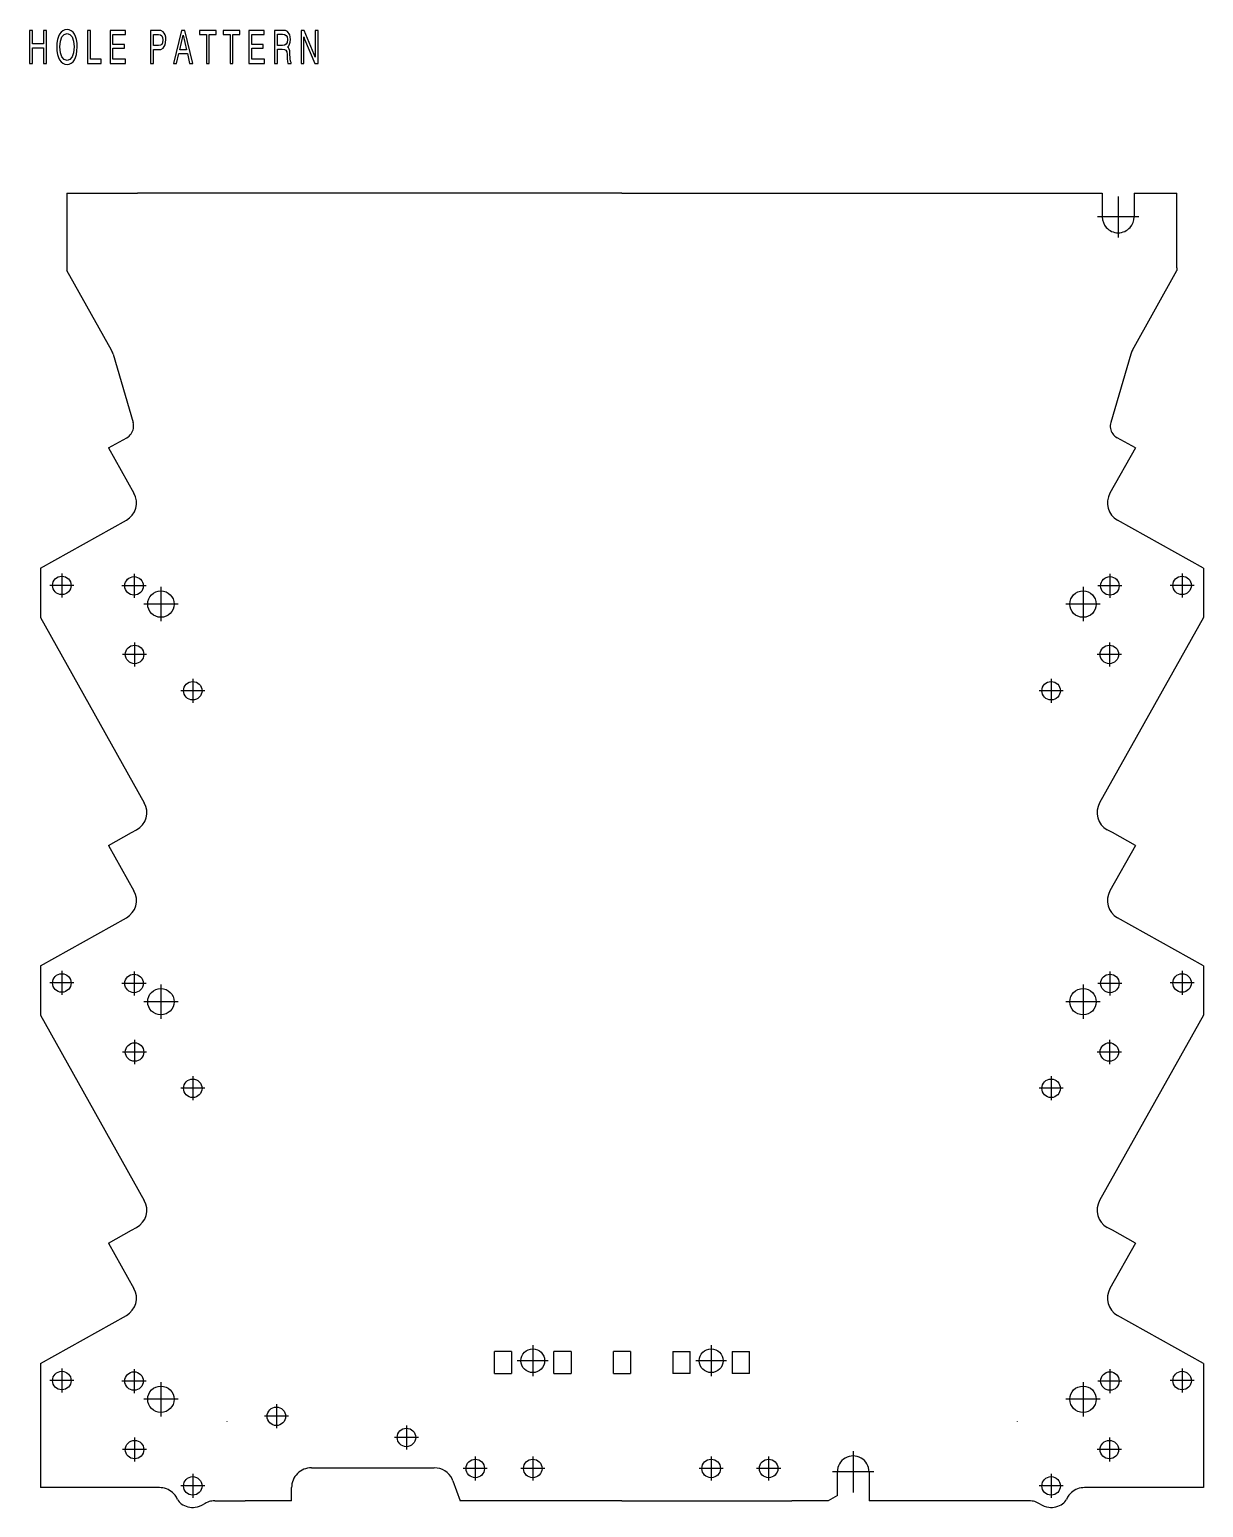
# Model space of a CAD drawing. Extents: x 57 to 146, y 128 to 240.
import ezdxf

# ---------------------------------------------------------------- set-up
doc = ezdxf.new("R2010")
doc.units = 0
doc.linetypes.add('DASHDOT', pattern=[18.5, 12, -3, 0.5, -3])
doc.layers.get('0').update_dxf_attribs({"linetype": 'CONTINUOUS'})

msp = doc.modelspace()

# ---------------------------------------------------------------- linework, layer by layer
at = {"color": 7}
for p, q in [((60.107834, 227.708206), (63.657833, 227.708206)), ((60.107834, 227.708206), (60.107834, 222.058197)), ((63.657833, 227.708206), (65.457832, 227.708206)), ((102.107834, 227.708206), (65.457832, 227.708206)), ((102.107834, 227.708206), (138.457825, 227.708206)), ((138.457825, 227.708206), (138.457825, 225.908203)), ((140.857834, 227.708206), (144.107834, 227.708206)), ((140.857834, 227.708206), (140.857834, 225.908203)), ((144.107834, 222.058197), (144.107834, 227.708206)), ((60.107834, 222.058197), (60.107834, 221.841354)), ((63.477253, 215.824829), (60.107834, 221.841354)), ((140.738419, 215.824829), (144.107834, 221.841354)), ((144.107834, 222.058197), (144.107834, 221.841354)), ((63.608585, 215.511627), (65.114143, 210.346283)), ((140.607086, 215.511627), (139.101532, 210.346283)), ((63.260349, 208.4198), (64.642715, 209.19397)), ((63.260349, 208.4198), (65.17984, 204.99231)), ((140.955322, 208.4198), (139.035828, 204.99231)), ((140.955322, 208.4198), (139.572952, 209.19397)), ((58.107834, 199.312592), (64.604019, 202.950638)), ((146.107834, 199.312592), (139.611649, 202.950638)), ((58.107834, 199.312592), (58.107834, 195.574371)), ((146.107834, 199.312592), (146.107834, 195.574371)), ((58.107834, 195.574371), (58.455162, 194.954163)), ((58.455162, 194.954163), (65.961029, 181.551468)), ((145.760498, 194.954163), (138.254639, 181.551468)), ((146.107834, 195.574371), (145.760498, 194.954163)), ((63.260349, 178.319809), (65.000587, 179.294388)), ((65.000587, 179.294388), (65.385223, 179.509796)), ((139.215088, 179.294388), (138.830444, 179.509796)), ((140.955322, 178.319809), (139.215088, 179.294388)), ((63.260349, 178.319809), (65.17984, 174.892319)), ((140.955322, 178.319809), (139.035828, 174.892319)), ((58.107834, 169.212601), (64.604019, 172.850647)), ((146.107834, 169.212601), (139.611649, 172.850647)), ((58.107834, 169.212601), (58.107834, 165.474365)), ((146.107834, 169.212601), (146.107834, 165.474365)), ((58.107834, 165.474365), (58.455162, 164.854156)), ((58.455162, 164.854156), (65.961029, 151.451462)), ((145.760498, 164.854156), (138.254639, 151.451462)), ((146.107834, 165.474365), (145.760498, 164.854156)), ((63.260349, 148.219803), (65.000587, 149.194382)), ((65.000587, 149.194382), (65.385223, 149.40979)), ((139.215088, 149.194382), (138.830444, 149.40979)), ((140.955322, 148.219803), (139.215088, 149.194382)), ((63.260349, 148.219803), (65.17984, 144.792313)), ((140.955322, 148.219803), (139.035828, 144.792313)), ((58.107834, 139.112595), (64.604019, 142.750641)), ((146.107834, 139.112595), (139.611649, 142.750641)), ((93.757835, 140.008209), (92.457832, 140.008209)), ((92.457832, 138.3582), (92.457832, 140.008209)), ((93.757835, 140.008209), (93.757835, 138.3582)), ((98.257835, 140.008209), (96.957832, 140.008209)), ((96.957832, 138.3582), (96.957832, 140.008209)), ((98.257835, 140.008209), (98.257835, 138.3582)), ((102.757835, 140.008209), (101.457832, 140.008209)), ((101.457832, 138.3582), (101.457832, 140.008209)), ((102.757835, 140.008209), (102.757835, 138.3582)), ((105.957832, 140.008209), (107.257835, 140.008209)), ((105.957832, 140.008209), (105.957832, 138.3582)), ((107.257835, 138.3582), (107.257835, 140.008209)), ((110.457832, 140.008209), (111.757835, 140.008209)), ((110.457832, 140.008209), (110.457832, 138.3582)), ((111.757835, 138.3582), (111.757835, 140.008209)), ((58.107834, 139.112595), (58.107834, 134.559647)), ((146.107834, 139.112595), (146.107834, 134.559647)), ((92.457832, 138.3582), (93.757835, 138.3582)), ((96.957832, 138.3582), (98.257835, 138.3582)), ((101.457832, 138.3582), (102.757835, 138.3582)), ((107.257835, 138.3582), (105.957832, 138.3582)), ((111.757835, 138.3582), (110.457832, 138.3582)), ((58.107834, 134.559647), (58.107834, 129.708206)), ((72.207832, 134.708206), (72.207832, 134.700165)), ((132.007828, 134.708206), (132.007828, 134.700165)), ((146.107834, 134.559647), (146.107834, 129.708206)), ((78.607834, 131.208206), (87.607834, 131.208206)), ((87.607834, 131.208206), (87.907837, 131.208206)), ((118.407837, 129.1082), (118.407837, 130.908203)), ((120.807831, 130.908203), (120.807831, 128.708206)), ((89.317375, 130.221237), (89.868073, 128.708206)), ((67.107834, 129.708206), (58.107834, 129.708206)), ((71.290146, 128.708206), (73.607834, 128.708206)), ((77.107834, 128.708206), (73.607834, 128.708206)), ((77.107834, 128.708206), (77.107834, 129.708206)), ((102.107834, 128.708206), (89.868073, 128.708206)), ((102.107834, 128.708206), (114.957832, 128.708206)), ((117.715012, 128.708206), (114.957832, 128.708206)), ((118.407837, 129.1082), (117.715012, 128.708206)), ((132.925522, 128.708206), (120.807831, 128.708206)), ((146.107834, 129.708206), (137.107834, 129.708206))]:
    msp.add_line(p, q, dxfattribs=at)
at = {"color": 7, "linetype": 'DASHDOT'}
for p, q in [((139.657837, 227.468201), (139.657837, 224.348206)), ((141.217834, 225.908203), (138.097839, 225.908203)), ((59.721584, 198.923889), (59.721584, 197.103897)), ((65.185219, 198.889099), (65.185219, 197.069107)), ((139.030457, 198.889099), (139.030457, 197.069107)), ((144.49408, 198.923889), (144.49408, 197.103897)), ((60.631584, 198.013885), (58.811584, 198.013885)), ((66.095215, 197.979111), (64.275223, 197.979111)), ((67.219933, 197.897095), (67.219933, 195.297089)), ((136.995728, 197.897095), (136.995728, 195.297089)), ((139.940445, 197.979111), (138.120453, 197.979111)), ((145.404083, 198.013885), (143.584076, 198.013885)), ((68.519928, 196.597107), (65.919937, 196.597107)), ((138.295731, 196.597107), (135.69574, 196.597107)), ((65.227203, 193.697693), (65.227203, 191.877701)), ((138.988464, 193.697693), (138.988464, 191.877701)), ((66.137207, 192.787689), (64.317207, 192.787689)), ((139.898468, 192.787689), (138.078461, 192.787689)), ((69.631668, 190.949402), (69.631668, 189.129395)), ((134.584, 190.949402), (134.584, 189.129395)), ((70.541672, 190.039398), (68.721672, 190.039398)), ((135.493988, 190.039398), (133.673996, 190.039398)), ((60.631584, 167.913895), (58.811584, 167.913895)), ((59.721584, 168.823898), (59.721584, 167.003891)), ((66.095215, 167.879105), (64.275223, 167.879105)), ((65.185219, 168.789108), (65.185219, 166.969116)), ((139.940445, 167.879105), (138.120453, 167.879105)), ((139.030457, 168.789108), (139.030457, 166.969116)), ((145.404083, 167.913895), (143.584076, 167.913895)), ((144.49408, 168.823898), (144.49408, 167.003891)), ((67.219933, 167.797104), (67.219933, 165.197098)), ((136.995728, 167.797104), (136.995728, 165.197098)), ((68.519928, 166.497101), (65.919937, 166.497101)), ((138.295731, 166.497101), (135.69574, 166.497101)), ((65.227203, 163.597702), (65.227203, 161.777695)), ((138.988464, 163.597702), (138.988464, 161.777695)), ((66.137207, 162.687698), (64.317207, 162.687698)), ((139.898468, 162.687698), (138.078461, 162.687698)), ((69.631668, 160.849396), (69.631668, 159.029388)), ((134.584, 160.849396), (134.584, 159.029388)), ((70.541672, 159.939392), (68.721672, 159.939392)), ((135.493988, 159.939392), (133.673996, 159.939392)), ((95.357834, 140.488205), (95.357834, 138.148209)), ((108.857834, 140.488205), (108.857834, 138.148209)), ((96.527832, 139.318207), (94.187836, 139.318207)), ((110.027832, 139.318207), (107.687836, 139.318207)), ((60.631584, 137.813889), (58.811584, 137.813889)), ((59.721584, 138.723892), (59.721584, 136.9039)), ((66.095215, 137.779114), (64.275223, 137.779114)), ((65.185219, 138.689102), (65.185219, 136.86911)), ((67.219933, 137.697098), (67.219933, 135.097107)), ((136.995728, 137.697098), (136.995728, 135.097107)), ((139.940445, 137.779114), (138.120453, 137.779114)), ((139.030457, 138.689102), (139.030457, 136.86911)), ((145.404083, 137.813889), (143.584076, 137.813889)), ((144.49408, 138.723892), (144.49408, 136.9039)), ((68.519928, 136.397095), (65.919937, 136.397095)), ((75.957832, 136.018204), (75.957832, 134.198212)), ((138.295731, 136.397095), (135.69574, 136.397095)), ((76.867836, 135.1082), (75.047836, 135.1082)), ((85.797836, 134.418213), (85.797836, 132.598206)), ((65.227203, 133.497696), (65.227203, 131.677704)), ((86.707832, 133.508209), (84.887833, 133.508209)), ((138.988464, 133.497696), (138.988464, 131.677704)), ((66.137207, 132.587692), (64.317207, 132.587692)), ((91.007835, 132.068207), (91.007835, 130.248199)), ((95.357834, 132.068207), (95.357834, 130.248199)), ((108.857834, 132.068207), (108.857834, 130.248199)), ((113.207832, 132.068207), (113.207832, 130.248199)), ((119.607834, 132.468201), (119.607834, 129.348206)), ((139.898468, 132.587692), (138.078461, 132.587692)), ((91.917831, 131.158203), (90.097832, 131.158203)), ((96.267838, 131.158203), (94.44783, 131.158203)), ((109.767838, 131.158203), (107.94783, 131.158203)), ((114.117836, 131.158203), (112.297836, 131.158203)), ((121.167831, 130.908203), (118.047836, 130.908203)), ((70.541672, 129.839386), (68.721672, 129.839386)), ((69.631668, 130.74939), (69.631668, 128.929398)), ((135.493988, 129.839386), (133.673996, 129.839386)), ((134.584, 130.74939), (134.584, 128.929398))]:
    msp.add_line(p, q, dxfattribs=at)
at = {"color": 7}
for points in [[(57.28186, 237.528793), (57.503349, 237.528793), (57.503349, 238.700562), (58.346359, 238.700562), (58.346359, 237.528793), (58.567848, 237.528793), (58.567848, 240.028793), (58.346359, 240.028793), (58.346359, 239.003067), (57.503349, 239.003067), (57.503349, 240.028793), (57.28186, 240.028793)], [(59.345837, 238.777054), (59.35714, 238.478027), (59.39782, 238.217255), (59.463364, 237.991241), (59.551506, 237.803482), (59.662251, 237.653961), (59.793335, 237.546173), (59.944759, 237.483597), (60.116528, 237.459259), (60.286034, 237.483597), (60.437458, 237.546173), (60.568542, 237.653961), (60.679287, 237.803482), (60.767429, 237.991241), (60.830711, 238.217255), (60.869133, 238.478027), (60.884956, 238.777054), (60.871395, 239.072601), (60.830711, 239.333389), (60.765171, 239.559387), (60.679287, 239.747147), (60.568542, 239.896667), (60.437458, 240.004456), (60.286034, 240.070511), (60.116528, 240.094864), (59.944759, 240.070511), (59.793335, 240.004456), (59.662251, 239.896667), (59.551506, 239.747147), (59.463364, 239.559387), (59.39782, 239.333389), (59.35714, 239.072601)], [(59.574108, 238.777054), (59.610268, 239.208206), (59.71875, 239.53157), (59.890518, 239.729767), (60.116528, 239.799301), (60.340275, 239.729767), (60.512039, 239.53157), (60.618263, 239.208206), (60.656685, 238.777054), (60.618263, 238.342422), (60.512039, 238.019058), (60.340275, 237.820862), (60.116528, 237.754807), (59.890518, 237.820862), (59.71875, 238.019058), (59.610268, 238.342422)], [(61.662945, 237.528793), (62.695805, 237.528793), (62.695805, 237.8452), (61.886692, 237.8452), (61.886692, 240.028793), (61.662945, 240.028793)], [(63.372089, 237.528793), (64.549591, 237.528793), (64.549591, 237.841721), (63.591316, 237.841721), (63.591316, 238.679703), (64.45919, 238.679703), (64.45919, 238.971771), (63.591316, 238.971771), (63.591316, 239.71933), (64.531509, 239.71933), (64.531509, 240.028793), (63.372089, 240.028793)], [(66.435547, 237.528793), (66.657036, 237.528793), (66.657036, 238.582336), (66.991524, 238.582336), (67.213013, 238.596252), (67.389297, 238.683182), (67.542984, 238.933517), (67.597229, 239.305573), (67.581406, 239.510712), (67.542984, 239.688049), (67.477448, 239.830597), (67.391563, 239.934906), (67.224312, 240.011414), (67.03447, 240.028793), (66.435547, 240.028793)], [(66.657036, 238.884842), (66.657036, 239.722809), (67.04351, 239.722809), (67.190414, 239.698471), (67.292114, 239.628937), (67.353142, 239.500275), (67.373482, 239.305573), (67.353142, 239.100418), (67.289856, 238.971771), (67.181374, 238.902222), (67.027687, 238.884842)], [(68.178589, 237.528793), (68.40686, 237.528793), (68.580887, 238.276352), (69.22049, 238.276352), (69.392258, 237.528793), (69.631821, 237.528793), (69.026123, 240.028793), (68.782036, 240.028793)], [(68.648689, 238.568436), (68.904076, 239.670654), (69.154945, 238.568436)], [(70.658424, 237.528793), (70.879913, 237.528793), (70.879913, 239.726288), (71.392952, 239.726288), (71.392952, 240.028793), (70.145386, 240.028793), (70.145386, 239.726288), (70.658424, 239.726288)], [(72.448929, 237.528793), (72.670418, 237.528793), (72.670418, 239.726288), (73.183456, 239.726288), (73.183456, 240.028793), (71.93589, 240.028793), (71.93589, 239.726288), (72.448929, 239.726288)], [(73.880089, 237.528793), (75.057587, 237.528793), (75.057587, 237.841721), (74.099319, 237.841721), (74.099319, 238.679703), (74.967186, 238.679703), (74.967186, 238.971771), (74.099319, 238.971771), (74.099319, 239.71933), (75.039505, 239.71933), (75.039505, 240.028793), (73.880089, 240.028793)], [(75.82428, 240.028793), (75.82428, 237.528793), (76.04351, 237.528793), (76.04351, 238.599731), (76.400604, 238.599731), (76.572365, 238.589294), (76.678589, 238.53714), (76.73735, 238.418915), (76.762215, 238.19986), (76.775772, 237.873016), (76.787079, 237.674835), (76.818718, 237.528793), (77.074104, 237.528793), (77.074104, 237.598328), (77.019867, 237.699173), (76.999527, 237.890411), (76.981445, 238.300705), (76.965622, 238.474548), (76.936241, 238.610153), (76.881996, 238.704041), (76.796112, 238.766617), (76.891037, 238.860504), (76.961105, 238.989151), (77.004044, 239.14563), (77.019867, 239.336853), (77.004044, 239.53157), (76.965622, 239.70195), (76.809677, 239.941864), (76.644691, 240.014893), (76.454842, 240.028793)], [(76.041245, 239.736725), (76.418686, 239.736725), (76.579147, 239.71933), (76.696671, 239.656754), (76.766739, 239.535049), (76.791595, 239.32991), (76.766739, 239.117813), (76.698929, 238.982208), (76.581406, 238.90918), (76.418686, 238.888321), (76.041245, 238.888321)], [(77.822716, 237.528793), (78.032898, 237.528793), (78.032898, 239.555908), (78.093925, 239.371628), (78.869133, 237.528793), (79.108704, 237.528793), (79.108704, 240.028793), (78.898514, 240.028793), (78.898514, 238.001678), (78.823929, 238.213776), (78.064545, 240.028793), (77.822716, 240.028793)]]:
    msp.add_lwpolyline(points, close=True, dxfattribs=at)
for centre, radius in [((59.721584, 198.013885), 0.7), ((65.185219, 197.979111), 0.7), ((139.030457, 197.979111), 0.7), ((144.49408, 198.013885), 0.7), ((67.219933, 196.597107), 1), ((136.995728, 196.597107), 1), ((65.227203, 192.787689), 0.7), ((138.988464, 192.787689), 0.7), ((69.631668, 190.039398), 0.7), ((134.584, 190.039398), 0.7), ((59.721584, 167.913895), 0.7), ((65.185219, 167.879105), 0.7), ((139.030457, 167.879105), 0.7), ((144.49408, 167.913895), 0.7), ((67.219933, 166.497101), 1), ((136.995728, 166.497101), 1), ((65.227203, 162.687698), 0.7), ((138.988464, 162.687698), 0.7), ((69.631668, 159.939392), 0.7), ((134.584, 159.939392), 0.7), ((95.357834, 139.318207), 0.9), ((108.857834, 139.318207), 0.9), ((59.721584, 137.813889), 0.7), ((65.185219, 137.779114), 0.7), ((139.030457, 137.779114), 0.7), ((144.49408, 137.813889), 0.7), ((67.219933, 136.397095), 1), ((136.995728, 136.397095), 1), ((75.957832, 135.1082), 0.7), ((65.227203, 132.587692), 0.7), ((85.797836, 133.508209), 0.7), ((138.988464, 132.587692), 0.7), ((91.007835, 131.158203), 0.7), ((95.357834, 131.158203), 0.7), ((108.857834, 131.158203), 0.7), ((113.207832, 131.158203), 0.7), ((69.631668, 129.839386), 0.7), ((134.584, 129.839386), 0.7)]:
    msp.add_circle(centre, radius, dxfattribs=at)
for centre, radius, start, end in [((139.657837, 225.908203), 1.2, 180.000005, 221.409615), ((139.657837, 225.908203), 1.2, 221.409615, 318.59038), ((139.657837, 225.908203), 1.2, 318.59038, 0), ((62.16851, 215.091888), 1.5, 16.25, 29.249998), ((142.04715, 215.091888), 1.5, 150.750007, 163.750001), ((64.154099, 210.066467), 1, 299.250003, 324.605748), ((64.154099, 210.066467), 1, 324.605748, 16.25), ((140.061569, 210.066467), 1, 163.750001, 215.394254), ((140.061569, 210.066467), 1, 215.394254, 240.750006), ((63.87109, 204.259384), 1.5, 299.250003, 29.249998), ((140.344574, 204.259384), 1.5, 150.750007, 240.750006), ((64.65229, 180.818542), 1.5, 299.250003, 29.249998), ((139.563385, 180.818542), 1.5, 150.750007, 240.750006), ((63.87109, 174.159378), 1.5, 299.250003, 29.249998), ((140.344574, 174.159378), 1.5, 150.750007, 240.750006), ((64.65229, 150.718536), 1.5, 299.250003, 29.249998), ((139.563385, 150.718536), 1.5, 150.750007, 240.750006), ((63.87109, 144.059387), 1.5, 299.250003, 29.249998), ((140.344574, 144.059387), 1.5, 150.750007, 240.750006), ((119.607834, 130.908203), 1.2, 0, 180.000005), ((78.607834, 129.708206), 1.5, 90.000003, 180.000005), ((87.907837, 129.708206), 1.5, 25.841934, 90.000003), ((87.907837, 129.708206), 1.5, 20.000001, 25.841934), ((67.107834, 128.208206), 1.5, 80.191455, 90.000003), ((67.107834, 128.208206), 1.5, 37.992026, 80.191455), ((67.107834, 128.208206), 1.5, 24.903947, 37.992026), ((69.284668, 129.218842), 0.9, 204.903944, 234.647396), ((71.290146, 127.208206), 1.5, 90.000003, 106.402367), ((132.925522, 127.208206), 1.5, 73.597638, 90.000003), ((134.931, 129.218842), 0.9, 305.352602, 335.096053), ((137.107834, 128.208206), 1.5, 142.007979, 155.096056), ((137.107834, 128.208206), 1.5, 99.808543, 142.007979), ((137.107834, 128.208206), 1.5, 90.000003, 99.808543), ((69.631836, 129.708206), 1.5, 234.647396, 276.96578), ((69.631836, 129.708206), 1.5, 276.96578, 303.557311), ((71.290146, 127.208206), 1.5, 106.402367, 123.557316), ((132.925522, 127.208206), 1.5, 56.442689, 73.597638), ((134.583832, 129.708206), 1.5, 236.442684, 263.034222), ((134.583832, 129.708206), 1.5, 263.034222, 305.352602)]:
    msp.add_arc(centre, radius, start, end, dxfattribs=at)

doc.saveas('drawing.dxf')
